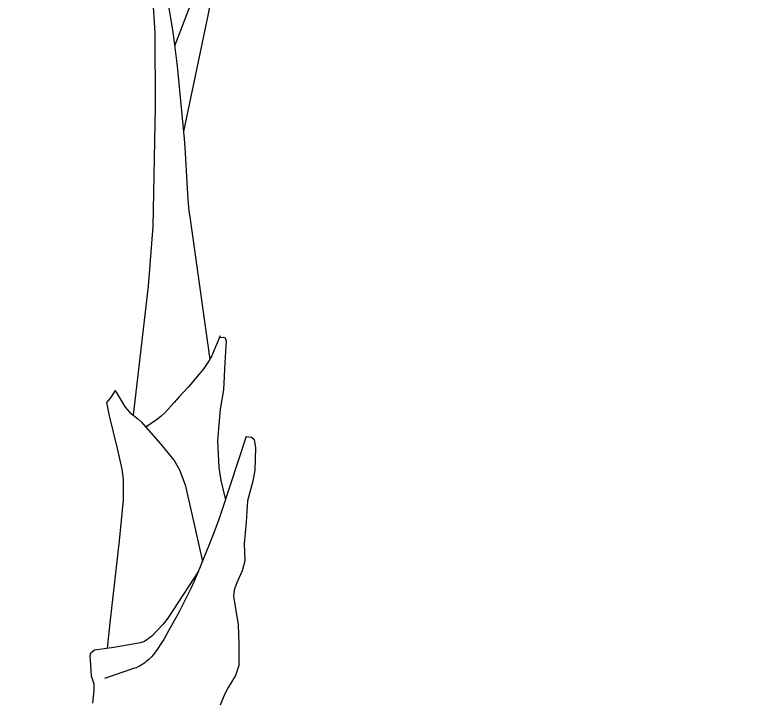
# Model space of a CAD drawing. Header units: millimetres. Extents: x 449.099 to 449.828, y 2596.462 to 2597.405.
# Drawn here: x 449.3327 to 449.6744, y 2596.462 to 2596.7777 of the extents above; entities that cross this region are included whole.
import ezdxf

# ---------------------------------------------------------------- set-up
doc = ezdxf.new("R2010")
doc.units = ezdxf.units.MM
doc.header["$LTSCALE"] = 10
doc.layers.add('Vegetais', color=94, linetype='Continuous')

msp = doc.modelspace()

# ---------------------------------------------------------------- linework, layer by layer
at = {"layer": 'Vegetais', "color": 34}
for points in [[(449.67436, 2597.05191), (449.62366, 2597.03792), (449.61023, 2597.03391), (449.58373, 2597.02458), (449.57769, 2597.02214), (449.56596, 2597.01658), (449.55466, 2597.01019), (449.54733, 2597.00551), (449.53304, 2596.99534), (449.51874, 2596.98356), (449.50983, 2596.9752), (449.49311, 2596.9572), (449.47617, 2596.93623), (449.46836, 2596.92536), (449.45762, 2596.90826), (449.44584, 2596.88583), (449.44061, 2596.87437), (449.43354, 2596.85677), (449.42817, 2596.84143), (449.41897, 2596.81037), (449.41736, 2596.80186), (449.41552, 2596.79045), (449.4139, 2596.78495), (449.40575, 2596.76335)], [(449.67182, 2597.04809), (449.62429, 2597.03411), (449.59546, 2597.02479), (449.5812, 2597.01949), (449.57661, 2597.01755), (449.56781, 2597.01301), (449.55938, 2597.00776), (449.54318, 2596.99597), (449.52227, 2596.97886), (449.51239, 2596.96979), (449.49818, 2596.95529), (449.48159, 2596.9359), (449.47406, 2596.92571), (449.46396, 2596.90953), (449.45615, 2596.89452), (449.45134, 2596.88439), (449.44242, 2596.86376), (449.43591, 2596.84783), (449.43354, 2596.83961), (449.42087, 2596.77732), (449.40977, 2596.72435)], [(449.33273, 2596.95258), (449.34546, 2596.93114), (449.35782, 2596.90899), (449.36353, 2596.89765), (449.37144, 2596.8803), (449.37845, 2596.86256), (449.3816, 2596.85354), (449.38709, 2596.83523), (449.38942, 2596.82594), (449.39235, 2596.81183), (449.39374, 2596.80336), (449.39566, 2596.78642), (449.39666, 2596.76947), (449.39679, 2596.73556), (449.39573, 2596.68082), (449.39362, 2596.65356), (449.38674, 2596.59457)], [(449.38475, 2596.85696), (449.39996, 2596.79531), (449.4006, 2596.7926), (449.4018, 2596.78718), (449.40288, 2596.78173), (449.40353, 2596.77808), (449.40471, 2596.77077), (449.4055, 2596.76526), (449.40598, 2596.76158), (449.40685, 2596.75421), (449.408, 2596.74312), (449.4101, 2596.72094), (449.41043, 2596.71699), (449.4109, 2596.70906), (449.41142, 2596.69849), (449.41178, 2596.69322), (449.41229, 2596.68796), (449.41263, 2596.68534), (449.42177, 2596.61999)], [(449.42663, 2596.63092), (449.42328, 2596.62298), (449.42274, 2596.6218), (449.42235, 2596.62103), (449.42149, 2596.61953), (449.42007, 2596.61735), (449.41904, 2596.61594), (449.41688, 2596.61321), (449.41391, 2596.60967), (449.41188, 2596.60736), (449.40774, 2596.60282), (449.40555, 2596.60038), (449.40264, 2596.59712), (449.40112, 2596.59556), (449.39953, 2596.59409), (449.39869, 2596.5934), (449.39739, 2596.59243), (449.39256, 2596.58912)], [(449.42629, 2596.63012), (449.42815, 2596.63031), (449.4288, 2596.63003), (449.42937, 2596.62848), (449.42876, 2596.6187), (449.42815, 2596.60618), (449.42663, 2596.59732), (449.42541, 2596.58296), (449.4259, 2596.57069), (449.42693, 2596.56464), (449.42896, 2596.55582)], [(449.37851, 2596.60587), (449.37637, 2596.60251), (449.37455, 2596.60038), (449.37576, 2596.59427), (449.37942, 2596.5793), (449.38155, 2596.56996), (449.38216, 2596.56525), (449.38219, 2596.55589), (449.38033, 2596.53714), (449.37607, 2596.49957), (449.37489, 2596.48789)], [(449.37851, 2596.60587), (449.38307, 2596.59824), (449.38523, 2596.59577), (449.38875, 2596.59302), (449.39038, 2596.59152), (449.39922, 2596.58144), (449.40555, 2596.57381), (449.40805, 2596.56952), (449.41054, 2596.56273), (449.41383, 2596.54875), (449.41846, 2596.52765)], [(449.4385, 2596.5848), (449.42723, 2596.55058), (449.42627, 2596.54773), (449.4242, 2596.54206), (449.42201, 2596.53644), (449.41749, 2596.52523), (449.41612, 2596.52191), (449.41516, 2596.51971), (449.41318, 2596.51537), (449.41002, 2596.50893), (449.40781, 2596.50468), (449.40629, 2596.50186), (449.40317, 2596.49621), (449.40078, 2596.49203), (449.39949, 2596.48994), (449.39813, 2596.4879), (449.39742, 2596.48691), (449.39592, 2596.48502), (449.39513, 2596.48413), (449.39389, 2596.48288), (449.39272, 2596.48185), (449.39212, 2596.48137), (449.39118, 2596.4807), (449.38971, 2596.47982), (449.38815, 2596.4791), (449.38734, 2596.4788), (449.37363, 2596.47422)], [(449.4385, 2596.5848), (449.44094, 2596.58449), (449.44217, 2596.58351), (449.44277, 2596.5796), (449.44235, 2596.56938), (449.44155, 2596.56433), (449.43911, 2596.55547), (449.4385, 2596.5457), (449.43759, 2596.53592), (449.43789, 2596.52798), (449.43664, 2596.52343), (449.43398, 2596.51759), (449.43302, 2596.51454), (449.43272, 2596.51179), (449.43485, 2596.49865), (449.43515, 2596.48979), (449.43515, 2596.48002), (449.43358, 2596.47556), (449.43021, 2596.47004), (449.42876, 2596.46719), (449.42663, 2596.462)], [(449.41667, 2596.52323), (449.40257, 2596.50171), (449.4004, 2596.49877), (449.39526, 2596.49346), (449.39196, 2596.49108), (449.39008, 2596.49041), (449.3779, 2596.48827), (449.36906, 2596.48705), (449.3672, 2596.48546), (449.36693, 2596.4843), (449.36724, 2596.48033), (449.36754, 2596.47544), (449.36876, 2596.47177), (449.36876, 2596.46872), (449.36815, 2596.46291)]]:
    msp.add_lwpolyline(points, dxfattribs=at)

doc.saveas('drawing.dxf')
